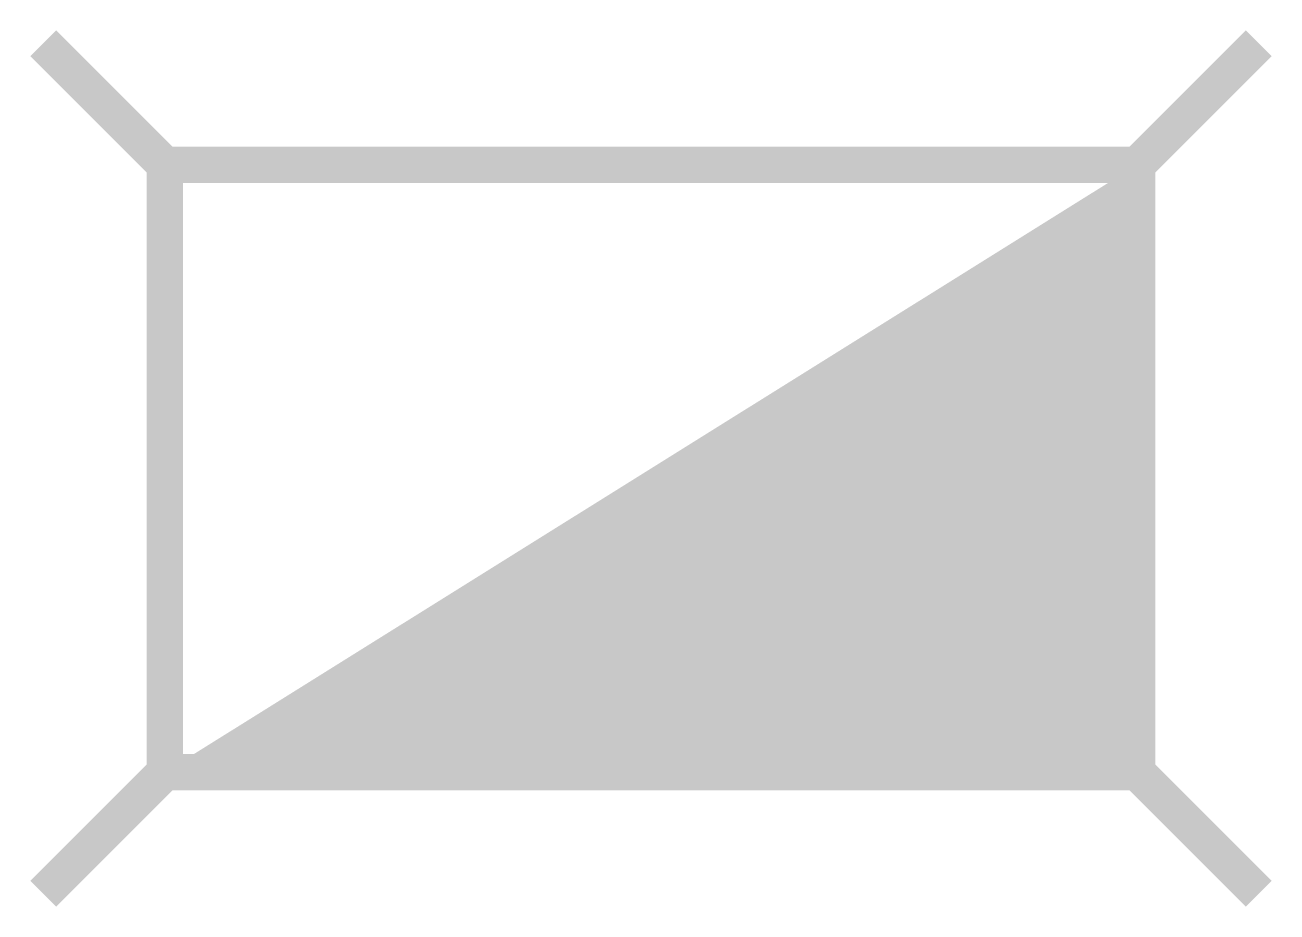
# Model space of a CAD drawing. Extents: x 0 to 7.21, y -0.03 to 5.08.
import ezdxf

# ---------------------------------------------------------------- set-up
doc = ezdxf.new("R2010")
doc.units = 0
doc.header["$MEASUREMENT"] = 0
doc.layers.get('0').update_dxf_attribs({"linetype": 'CONTINUOUS'})

msp = doc.modelspace()

# ---------------------------------------------------------------- linework, layer by layer
at = {"const_width": 0.21}
for points in [[(0.1007, 4.9746), (0.8007, 4.2746)], [(7.1007, 4.9746), (6.4007, 4.2746)], [(0.8007, 0.7746), (0.8007, 4.2746), (6.4007, 4.2746), (6.4007, 0.7746), (0.8007, 0.7746)], [(0.1007, 0.0746), (0.8007, 0.7746)], [(7.1007, 0.0746), (6.4007, 0.7746)]]:
    msp.add_lwpolyline(points, dxfattribs=at)
msp.add_solid([(0.8007, 0.7746), (6.4007, 0.7746), (6.4007, 4.2746)])

doc.saveas('drawing.dxf')
